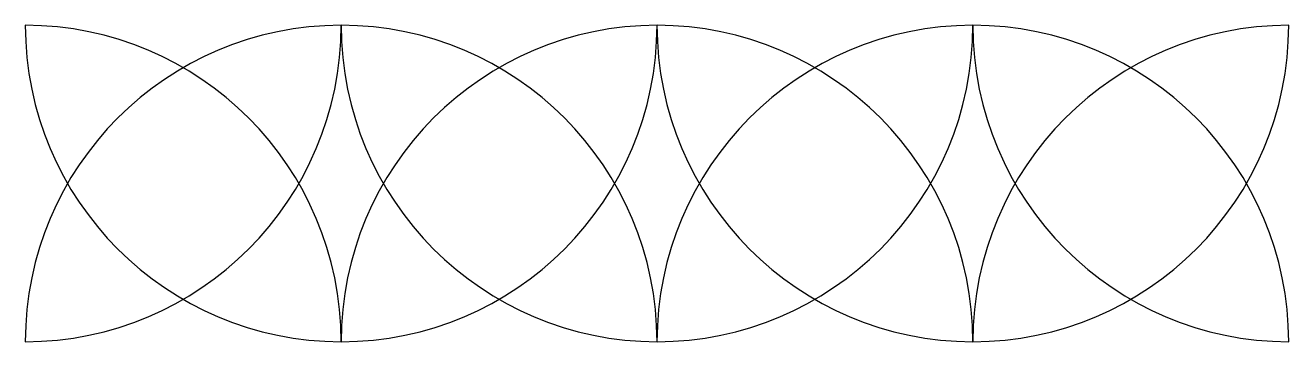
# Model space of a CAD drawing. Extents: x 0 to 48.5, y 0 to 12.1.
import ezdxf

# ---------------------------------------------------------------- set-up
doc = ezdxf.new("R2010")
doc.units = 0
doc.layers.add('MODELSKETCH_VISIBLE', color=7, linetype='CONTINUOUS')

msp = doc.modelspace()

# ---------------------------------------------------------------- linework, layer by layer
at = {"layer": 'MODELSKETCH_VISIBLE'}
for centre, start, end in [((12.133, 12.133), 180, 270), ((0, 12.133), 270, 0), ((12.133, 0), 90, 180), ((0, 0), 0, 90), ((24.266, 12.133), 180, 270), ((12.133, 0), 0, 90), ((24.266, 0), 90, 180), ((12.133, 12.133), 270, 0), ((36.398, 12.133), 180, 270), ((24.266, 0), 0, 90), ((36.398, 0), 90, 180), ((24.266, 12.133), 270, 0), ((36.398, 0), 0, 90), ((48.531, 12.133), 180, 270), ((48.531, 0), 90, 180), ((36.398, 12.133), 270, 0)]:
    msp.add_arc(centre, 12.133, start, end, dxfattribs=at)

doc.saveas('drawing.dxf')
